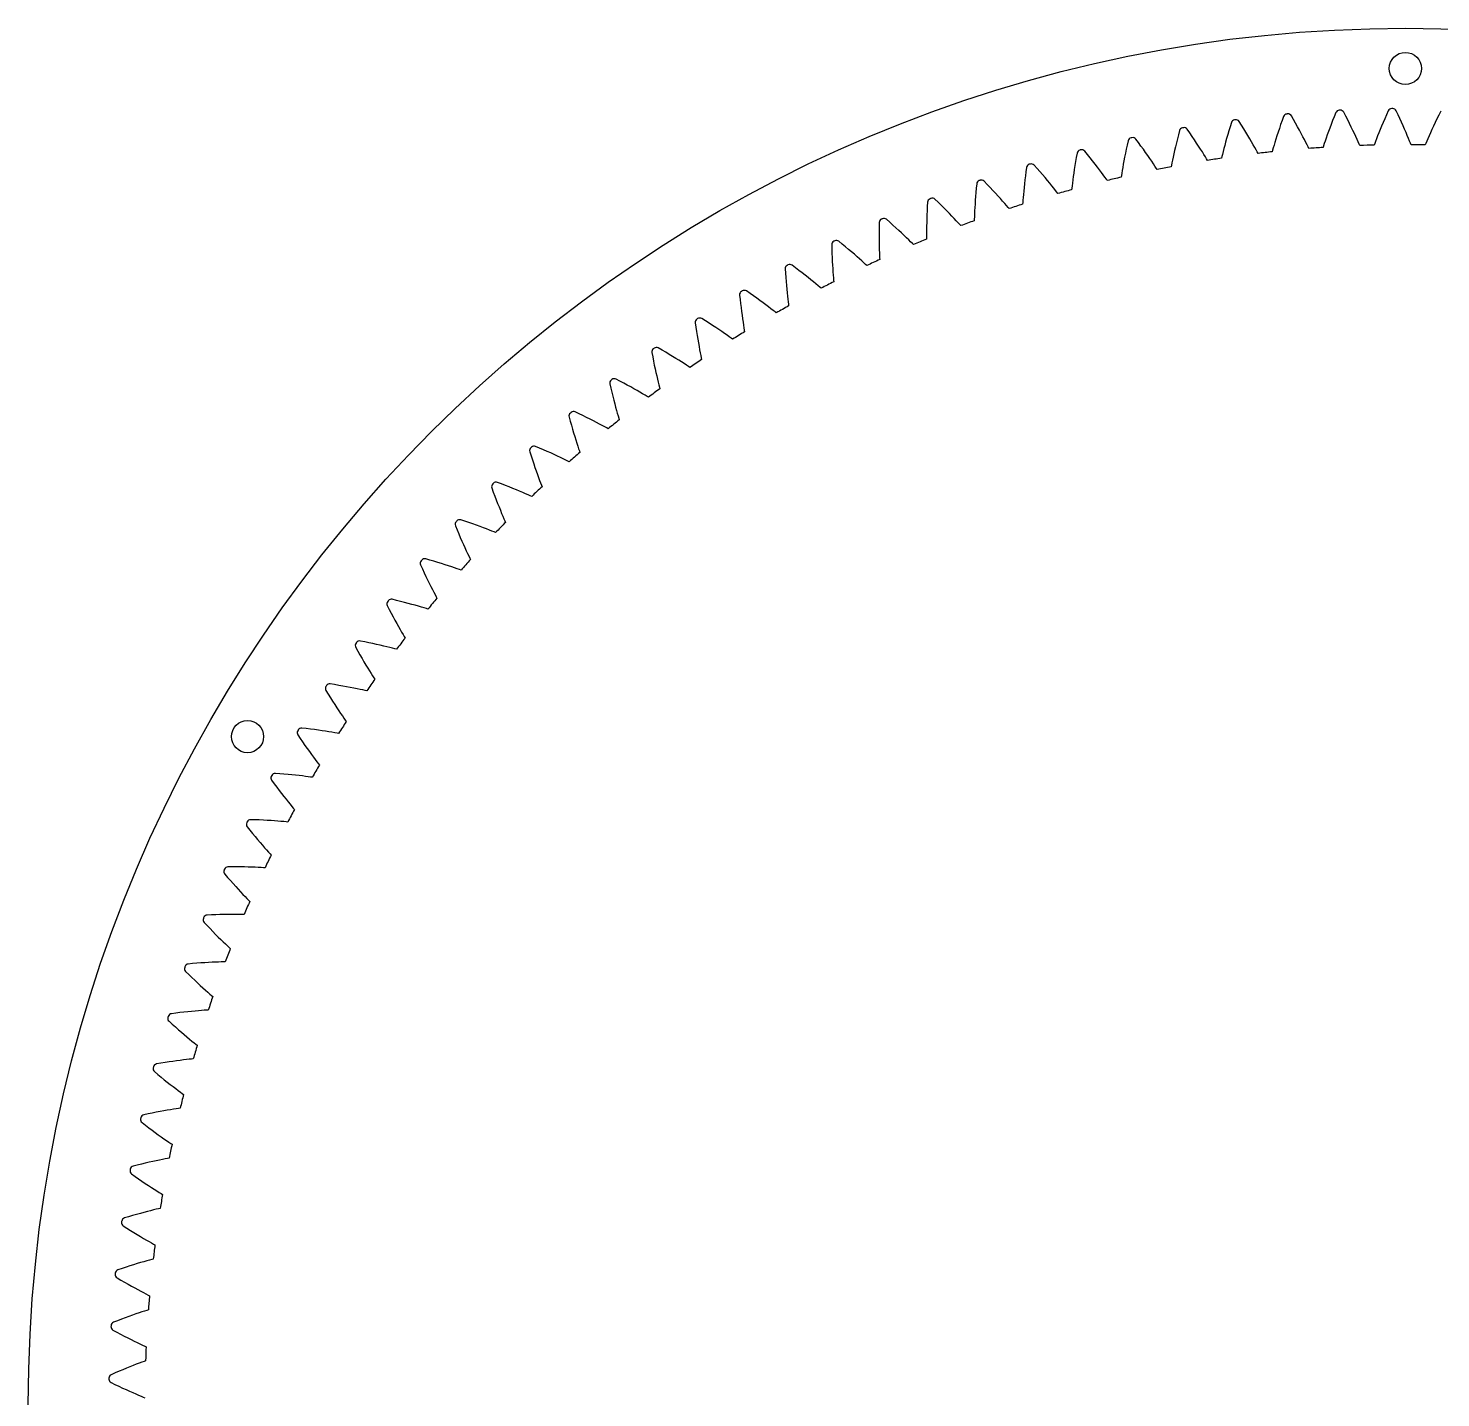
# Model space of a CAD drawing. Header units: millimetres. Extents: x -107 to 107, y -107 to 107.
# Drawn here: x -107.1 to 2.8, y 0.6 to 107.1 of the extents above; entities that cross this region are included whole.
import ezdxf

# ---------------------------------------------------------------- set-up
doc = ezdxf.new("R2010")
doc.units = ezdxf.units.MM

msp = doc.modelspace()

# ---------------------------------------------------------------- linework, layer by layer
at = {"layer": 'holes'}
for centre in [(0, 103.954107), (-90.026898, 51.977054)]:
    msp.add_circle(centre, 1.25, dxfattribs=at)
at = {"layer": 'outer'}
msp.add_circle((0, 0), 107.079107, dxfattribs=at)
at = {"layer": 'output_ring'}
for p, q in [((-9.474011, 100.211111), (-9.587731, 99.891076)), ((-8.692094, 99.972992), (-8.861983, 100.267088)), ((-8.529545, 99.687205), (-8.692094, 99.972992)), ((-5.531711, 100.197564), (-5.652215, 99.891663)), ((-5.405115, 100.512727), (-5.531711, 100.197564)), ((-4.63349, 100.243116), (-4.791321, 100.543855)), ((-4.482657, 99.950977), (-4.63349, 100.243116)), ((-4.339399, 99.668137), (-4.482657, 99.950977)), ((-1.599404, 100.038662), (-1.725209, 99.747639)), ((-1.466602, 100.339427), (-1.599404, 100.038662)), ((-1.327338, 100.649201), (-1.466602, 100.339427)), ((-0.567274, 100.348542), (-0.712787, 100.65543)), ((-0.428403, 100.050529), (-0.567274, 100.348542)), ((-0.296726, 99.762116), (-0.428403, 100.050529)), ((2.456034, 100.021297), (2.318539, 99.735612)), ((2.600916, 100.316434), (2.456034, 100.021297)), ((2.752619, 100.620309), (2.600916, 100.316434)), ((-17.558446, 99.114704), (-17.645874, 98.786511)), ((-16.759814, 98.940691), (-16.952962, 99.220062)), ((-16.574654, 98.669006), (-16.759814, 98.940691)), ((-13.723333, 99.105812), (-13.812905, 98.801678)), ((-13.627998, 99.420467), (-13.723333, 99.105812)), ((-13.527341, 99.744848), (-13.627998, 99.420467)), ((-12.736417, 99.538612), (-12.918084, 99.825581)), ((-12.56242, 99.259647), (-12.736417, 99.538612)), ((-12.396728, 98.989338), (-12.56242, 99.259647)), ((-12.239581, 98.728534), (-12.396728, 98.989338)), ((-9.893153, 98.991193), (-9.982421, 98.714348)), ((-9.797563, 99.280288), (-9.893153, 98.991193)), ((-9.695739, 99.580543), (-9.797563, 99.280288)), ((-9.587731, 99.891076), (-9.695739, 99.580543)), ((-8.374944, 99.410403), (-8.529545, 99.687205)), ((-8.228495, 99.143445), (-8.374944, 99.410403)), ((-8.090487, 98.887386), (-8.228495, 99.143445)), ((-7.961327, 98.643568), (-8.090487, 98.887386)), ((-5.973765, 99.037797), (-6.067151, 98.778165)), ((-5.873351, 99.310797), (-5.973765, 99.037797)), ((-5.766123, 99.595781), (-5.873351, 99.310797)), ((-5.652215, 99.891663), (-5.766123, 99.595781)), ((-4.20389, 99.395463), (-4.339399, 99.668137)), ((-4.076373, 99.134022), (-4.20389, 99.395463)), ((-3.957199, 98.88517), (-4.076373, 99.134022)), ((-3.846896, 98.650707), (-3.957199, 98.88517)), ((-2.059124, 98.942894), (-2.154976, 98.702161)), ((-1.955293, 99.198528), (-2.059124, 98.942894)), ((-1.843898, 99.467235), (-1.955293, 99.198528)), ((-1.725209, 99.747639), (-1.843898, 99.467235)), ((-0.172378, 99.484175), (-0.296726, 99.762116)), ((-0.05556, 99.217781), (-0.172378, 99.484175)), ((0.05343, 98.964304), (-0.05556, 99.217781)), ((0.154141, 98.725563), (0.05343, 98.964304)), ((1.952285, 98.94506), (1.846756, 98.708409)), ((2.066391, 99.196276), (1.952285, 98.94506)), ((2.188584, 99.460248), (2.066391, 99.196276)), ((2.318539, 99.735612), (2.188584, 99.460248)), ((-21.634759, 97.990249), (-21.704299, 97.668907)), ((-21.560703, 98.321715), (-21.634759, 97.990249)), ((-20.755674, 98.18021), (-20.959985, 98.451524)), ((-20.559657, 97.916252), (-20.755674, 98.18021)), ((-20.372618, 97.660249), (-20.559657, 97.916252)), ((-17.877417, 97.864849), (-17.943972, 97.581684)), ((-17.805553, 98.160736), (-17.877417, 97.864849)), ((-17.72838, 98.468251), (-17.805553, 98.160736)), ((-17.645874, 98.786511), (-17.72838, 98.468251)), ((-16.398144, 98.405634), (-16.574654, 98.669006)), ((-16.230557, 98.151412), (-16.398144, 98.405634)), ((-16.072266, 97.907372), (-16.230557, 98.151412)), ((-15.923784, 97.674814), (-16.072266, 97.907372)), ((-14.04673, 97.962368), (-14.11267, 97.711786)), ((-13.974677, 98.22871), (-14.04673, 97.962368)), ((-13.896701, 98.508946), (-13.974677, 98.22871)), ((-13.812905, 98.801678), (-13.896701, 98.508946)), ((-12.09131, 98.478279), (-12.239581, 98.728534)), ((-11.952374, 98.239895), (-12.09131, 98.478279)), ((-11.823445, 98.015135), (-11.952374, 98.239895)), ((-11.705551, 97.806468), (-11.823445, 98.015135)), ((-11.600417, 97.617729), (-11.705551, 97.806468)), ((-10.270888, 97.766557), (-10.32186, 97.589216)), ((-10.210089, 97.97387), (-10.270888, 97.766557)), ((-10.14125, 98.20344), (-10.210089, 97.97387)), ((-10.065209, 98.451144), (-10.14125, 98.20344)), ((-9.982421, 98.714348), (-10.065209, 98.451144)), ((-7.841612, 98.413768), (-7.961327, 98.643568)), ((-7.732271, 98.200494), (-7.841612, 98.413768)), ((-7.634873, 98.00765), (-7.732271, 98.200494)), ((-7.552576, 97.842498), (-7.634873, 98.00765)), ((-7.496856, 97.729486), (-7.552576, 97.842498)), ((-6.358521, 97.927346), (-6.397701, 97.80759)), ((-6.300404, 98.102475), (-6.358521, 97.927346)), ((-6.231253, 98.307154), (-6.300404, 98.102475)), ((-6.153168, 98.533746), (-6.231253, 98.307154)), ((-6.067151, 98.778165), (-6.153168, 98.533746)), ((-3.746287, 98.433177), (-3.846896, 98.650707)), ((-3.656784, 98.236545), (-3.746287, 98.433177)), ((-3.581247, 98.068193), (-3.656784, 98.236545)), ((-3.530154, 97.953016), (-3.581247, 98.068193)), ((-2.384735, 98.104581), (-2.428736, 97.986512)), ((-2.319569, 98.277212), (-2.384735, 98.104581)), ((-2.24218, 98.47892), (-2.319569, 98.277212)), ((-2.154976, 98.702161), (-2.24218, 98.47892)), ((0.245852, 98.504135), (0.154141, 98.725563)), ((0.327313, 98.304037), (0.245852, 98.504135)), ((0.395965, 98.132762), (0.327313, 98.304037)), ((0.442349, 98.015609), (0.395965, 98.132762)), ((1.592968, 98.120631), (1.544219, 98.004442)), ((1.665078, 98.290479), (1.592968, 98.120631)), ((1.750577, 98.488885), (1.665078, 98.290479)), ((1.846756, 98.708409), (1.750577, 98.488885)), ((-25.644558, 96.709093), (-25.696573, 96.396338)), ((-25.588097, 97.032989), (-25.644558, 96.709093)), ((-25.527535, 97.367184), (-25.588097, 97.032989)), ((-24.717433, 97.258419), (-24.932572, 97.521231)), ((-24.51088, 97.002622), (-24.717433, 97.258419)), ((-24.31362, 96.754409), (-24.51088, 97.002622)), ((-24.125996, 96.514595), (-24.31362, 96.754409)), ((-21.883785, 96.774331), (-21.934032, 96.503028)), ((-21.828761, 97.059961), (-21.883785, 96.774331)), ((-21.768946, 97.358517), (-21.828761, 97.059961)), ((-21.704299, 97.668907), (-21.768946, 97.358517)), ((-20.194867, 97.413028), (-20.372618, 97.660249)), ((-20.026815, 97.175603), (-20.194867, 97.413028)), ((-19.869031, 96.949254), (-20.026815, 97.175603)), ((-19.722324, 96.735673), (-19.869031, 96.949254)), ((-19.587917, 96.537239), (-19.722324, 96.735673)), ((-18.110924, 96.8252), (-18.154735, 96.613645)), ((-18.060903, 97.059592), (-18.110924, 96.8252)), ((-18.005172, 97.312641), (-18.060903, 97.059592)), ((-17.943972, 97.581684), (-18.005172, 97.312641)), ((-15.785853, 97.455464), (-15.923784, 97.674814)), ((-15.659598, 97.251746), (-15.785853, 97.455464)), ((-15.546903, 97.067423), (-15.659598, 97.251746)), ((-15.451501, 96.909478), (-15.546903, 97.067423)), ((-15.386812, 96.80135), (-15.451501, 96.909478)), ((-14.26824, 97.090747), (-14.297593, 96.968212)), ((-14.224497, 97.270008), (-14.26824, 97.090747)), ((-14.172149, 97.479614), (-14.224497, 97.270008)), ((-14.11267, 97.711786), (-14.172149, 97.479614)), ((-11.511495, 97.456048), (-11.600417, 97.617729)), ((-11.451241, 97.345387), (-11.511495, 97.456048)), ((-10.32186, 97.589216), (-10.356154, 97.467971)), ((-29.542683, 95.590386), (-29.581981, 95.27578)), ((-29.499395, 95.916304), (-29.542683, 95.590386)), ((-29.452426, 96.252679), (-29.499395, 95.916304)), ((-28.638582, 96.176833), (-28.864194, 96.43071)), ((-28.421832, 95.929617), (-28.638582, 96.176833)), ((-28.214675, 95.689602), (-28.421832, 95.929617)), ((-28.017486, 95.457589), (-28.214675, 95.689602)), ((-25.787643, 95.807978), (-25.826854, 95.534862)), ((-25.744239, 96.095603), (-25.787643, 95.807978)), ((-25.696573, 96.396338), (-25.744239, 96.095603)), ((-23.948461, 96.284175), (-24.125996, 96.514595)), ((-23.781633, 96.064406), (-23.948461, 96.284175)), ((-23.626391, 95.856946), (-23.781633, 96.064406)), ((-23.484053, 95.664122), (-23.626391, 95.856946)), ((-23.3568, 95.489532), (-23.484053, 95.664122)), ((-22.084227, 95.616331), (-22.103559, 95.491821)), ((-22.055144, 95.798546), (-22.084227, 95.616331)), ((-22.019943, 96.011703), (-22.055144, 95.798546)), ((-21.979462, 96.247929), (-22.019943, 96.011703)), ((-21.934032, 96.503028), (-21.979462, 96.247929)), ((-19.467844, 96.357635), (-19.587917, 96.537239)), ((-19.36612, 96.203686), (-19.467844, 96.357635)), ((-19.297103, 96.098268), (-19.36612, 96.203686)), ((-18.191178, 96.432758), (-18.21554, 96.309134)), ((-18.154735, 96.613645), (-18.191178, 96.432758)), ((-33.362225, 94.642028), (-33.392269, 94.314624)), ((-33.328926, 94.980031), (-33.362225, 94.642028)), ((-32.512677, 94.937229), (-32.748392, 95.181755)), ((-32.286086, 94.699), (-32.512677, 94.937229)), ((-32.069373, 94.467577), (-32.286086, 94.699)), ((-31.862944, 94.243745), (-32.069373, 94.467577)), ((-29.649133, 94.684212), (-29.677243, 94.409732)), ((-29.617421, 94.97336), (-29.649133, 94.684212)), ((-29.581981, 95.27578), (-29.617421, 94.97336)), ((-27.830759, 95.234553), (-28.017486, 95.457589)), ((-27.655162, 95.021725), (-27.830759, 95.234553)), ((-27.49164, 94.820727), (-27.655162, 95.021725)), ((-27.341605, 94.633829), (-27.49164, 94.820727)), ((-27.207381, 94.464539), (-27.341605, 94.633829)), ((-27.093524, 94.319334), (-27.207381, 94.464539)), ((-25.940992, 94.642806), (-25.955263, 94.517615)), ((-25.919318, 94.82605), (-25.940992, 94.642806)), ((-25.892784, 95.040459), (-25.919318, 94.82605)), ((-25.861909, 95.278131), (-25.892784, 95.040459)), ((-25.826854, 95.534862), (-25.861909, 95.278131)), ((-23.248921, 95.339832), (-23.3568, 95.489532)), ((-23.175688, 95.237297), (-23.248921, 95.339832)), ((-37.150667, 93.551331), (-37.170241, 93.212257)), ((-36.333354, 93.541643), (-36.578785, 93.776415)), ((-36.097295, 93.312792), (-36.333354, 93.541643)), ((-33.461908, 93.404881), (-33.478872, 93.129487)), ((-33.44194, 93.695077), (-33.461908, 93.404881)), ((-33.418785, 93.998684), (-33.44194, 93.695077)), ((-33.392269, 94.314624), (-33.418785, 93.998684)), ((-31.667332, 94.02846), (-31.862944, 94.243745)), ((-31.483254, 93.822923), (-31.667332, 94.02846)), ((-31.31172, 93.628717), (-31.483254, 93.822923)), ((-31.154235, 93.448053), (-31.31172, 93.628717)), ((-31.013261, 93.284342), (-31.154235, 93.448053)), ((-29.755136, 93.513784), (-29.764321, 93.388117)), ((-29.740905, 93.697755), (-29.755136, 93.513784)), ((-29.723082, 93.913063), (-29.740905, 93.697755)), ((-29.701865, 94.151791), (-29.723082, 93.913063)), ((-29.677243, 94.409732), (-29.701865, 94.151791)), ((-27.016196, 94.219852), (-27.093524, 94.319334)), ((-37.211515, 92.262852), (-37.219706, 91.972086)), ((-37.200683, 92.567149), (-37.211515, 92.262852)), ((-37.186992, 92.883904), (-37.200683, 92.567149)), ((-37.170241, 93.212257), (-37.186992, 92.883904)), ((-35.871381, 93.090342), (-36.097295, 93.312792)), ((-35.656051, 92.87506), (-35.871381, 93.090342)), ((-35.451875, 92.667879), (-35.656051, 92.87506)), ((-35.259619, 92.469971), (-35.451875, 92.667879)), ((-35.080356, 92.282876), (-35.259619, 92.469971)), ((-34.915678, 92.108743), (-35.080356, 92.282876)), ((-33.513629, 92.415515), (-33.520392, 92.231118)), ((-33.504546, 92.631368), (-33.513629, 92.415515)), ((-33.493021, 92.87076), (-33.504546, 92.631368)), ((-33.478872, 93.129487), (-33.493021, 92.87076)), ((-30.893612, 93.14387), (-31.013261, 93.284342)), ((-30.812316, 93.047603), (-30.893612, 93.14387)), ((-40.920617, 91.300575), (-40.92146, 90.983526)), ((-40.917186, 91.629337), (-40.920617, 91.300575)), ((-40.91137, 91.968926), (-40.917186, 91.629337)), ((-40.094335, 91.992369), (-40.349079, 92.217002)), ((-39.849196, 91.773272), (-40.094335, 91.992369)), ((-39.614453, 91.56016), (-39.849196, 91.773272)), ((-39.390575, 91.353781), (-39.614453, 91.56016)), ((-39.17817, 91.155044), (-39.390575, 91.353781)), ((-37.230962, 91.197481), (-37.23129, 90.981437)), ((-37.229148, 91.437143), (-37.230962, 91.197481)), ((-37.225496, 91.696231), (-37.229148, 91.437143)), ((-37.219706, 91.972086), (-37.225496, 91.696231)), ((-34.768185, 91.950878), (-34.915678, 92.108743)), ((-34.642943, 91.815371), (-34.768185, 91.950878)), ((-34.557812, 91.722478), (-34.642943, 91.815371)), ((-33.520392, 92.231118), (-33.524478, 92.105183)), ((-44.604855, 90.235417), (-44.596905, 89.895871)), ((-43.789442, 90.291951), (-44.05308, 90.506076)), ((-43.535625, 90.082969), (-43.789442, 90.291951)), ((-43.292438, 89.879545), (-43.535625, 90.082969)), ((-40.92146, 90.983526), (-40.919951, 90.67904)), ((-40.919951, 90.67904), (-40.916352, 90.388181)), ((-40.916352, 90.388181), (-40.910958, 90.112318)), ((-40.910958, 90.112318), (-40.904107, 89.853295)), ((-38.978052, 90.96509), (-39.17817, 91.155044)), ((-38.791354, 90.785414), (-38.978052, 90.96509)), ((-38.619755, 90.618097), (-38.791354, 90.785414)), ((-38.465986, 90.46634), (-38.619755, 90.618097)), ((-38.335354, 90.33602), (-38.465986, 90.46634)), ((-38.246529, 90.246653), (-38.335354, 90.33602)), ((-37.23129, 90.981437), (-37.230575, 90.796917)), ((-37.230575, 90.796917), (-37.229553, 90.67092)), ((-44.596905, 89.895871), (-44.58701, 89.56724)), ((-44.58701, 89.56724), (-44.575003, 89.250417)), ((-44.575003, 89.250417), (-44.561156, 88.946243)), ((-43.060381, 89.682408), (-43.292438, 89.879545)), ((-42.840096, 89.492443), (-43.060381, 89.682408)), ((-42.632445, 89.310755), (-42.840096, 89.492443)), ((-42.438619, 89.138792), (-42.632445, 89.310755)), ((-42.26038, 88.978567), (-42.438619, 89.138792)), ((-42.100587, 88.833166), (-42.26038, 88.978567)), ((-40.904107, 89.853295), (-40.896207, 89.613756)), ((-40.896207, 89.613756), (-40.88778, 89.397876)), ((-40.88778, 89.397876), (-40.879587, 89.213537)), ((-40.879587, 89.213537), (-40.873461, 89.087684)), ((-48.225055, 88.353651), (-48.20335, 88.014707)), ((-48.20335, 88.014707), (-48.180146, 87.686746)), ((-47.412602, 88.443184), (-47.684701, 88.646449)), ((-47.150525, 88.244659), (-47.412602, 88.443184)), ((-46.899294, 88.051258), (-47.150525, 88.244659)), ((-46.659438, 87.863688), (-46.899294, 88.051258)), ((-44.561156, 88.946243), (-44.545773, 88.655768)), ((-44.545773, 88.655768), (-44.529203, 88.38035)), ((-44.529203, 88.38035), (-44.511861, 88.121818)), ((-44.511861, 88.121818), (-44.494261, 87.882796)), ((-44.494261, 87.882796), (-44.477091, 87.667435)), ((-41.964781, 88.708246), (-42.100587, 88.833166)), ((-41.872407, 88.622552), (-41.964781, 88.708246)), ((-48.180146, 87.686746), (-48.15531, 87.37067)), ((-48.15531, 87.37067), (-48.129147, 87.067307)), ((-48.129147, 87.067307), (-48.102005, 86.777695)), ((-48.102005, 86.777695), (-48.074287, 86.503174)), ((-46.431636, 87.682805), (-46.659438, 87.863688)), ((-46.216792, 87.509681), (-46.431636, 87.682805)), ((-46.016157, 87.345715), (-46.216792, 87.509681)), ((-45.831571, 87.192845), (-46.016157, 87.345715)), ((-45.666017, 87.054039), (-45.831571, 87.192845)), ((-45.52526, 86.934725), (-45.666017, 87.054039)), ((-45.42949, 86.852845), (-45.52526, 86.934725)), ((-44.477091, 87.667435), (-44.461435, 87.483579)), ((-44.461435, 87.483579), (-44.450213, 87.358078)), ((-51.766021, 86.326721), (-51.730598, 85.988934)), ((-51.730598, 85.988934), (-51.694122, 85.662184)), ((-50.957864, 86.449105), (-51.237977, 86.641176)), ((-50.687957, 86.261364), (-50.957864, 86.449105)), ((-50.429095, 86.078303), (-50.687957, 86.261364)), ((-50.181834, 85.900607), (-50.429095, 86.078303)), ((-49.946889, 85.729105), (-50.181834, 85.900607)), ((-49.725206, 85.56483), (-49.946889, 85.729105)), ((-48.074287, 86.503174), (-48.046482, 86.245557)), ((-48.046482, 86.245557), (-48.01921, 86.007445)), ((-48.01921, 86.007445), (-47.993327, 85.792956)), ((-47.993327, 85.792956), (-47.970233, 85.609886)), ((-51.694122, 85.662184), (-51.656497, 85.347373)), ((-51.656497, 85.347373), (-51.618062, 85.04532)), ((-51.618062, 85.04532), (-51.579205, 84.757045)), ((-51.579205, 84.757045), (-51.540386, 84.483874)), ((-49.51809, 85.409129), (-49.725206, 85.56483)), ((-49.32746, 85.263865), (-49.51809, 85.409129)), ((-49.156417, 85.131882), (-49.32746, 85.263865)), ((-49.010941, 85.018371), (-49.156417, 85.131882)), ((-48.911931, 84.94044), (-49.010941, 85.018371)), ((-47.970233, 85.609886), (-47.953934, 85.484943)), ((-55.221935, 84.157955), (-55.172853, 83.821882)), ((-55.172853, 83.821882), (-55.123165, 83.496878)), ((-55.123165, 83.496878), (-55.072813, 83.183851)), ((-54.419402, 84.31299), (-54.707069, 84.493551)), ((-54.142108, 84.136342), (-54.419402, 84.31299)), ((-53.87604, 83.963922), (-54.142108, 84.136342)), ((-53.621782, 83.796392), (-53.87604, 83.963922)), ((-53.38008, 83.634552), (-53.621782, 83.796392)), ((-53.151921, 83.479396), (-53.38008, 83.634552)), ((-52.938665, 83.332216), (-53.151921, 83.479396)), ((-51.540386, 84.483874), (-51.502163, 84.227595)), ((-51.502163, 84.227595), (-51.465264, 83.990783)), ((-51.465264, 83.990783), (-51.43071, 83.77752)), ((-51.43071, 83.77752), (-51.400215, 83.595536)), ((-51.400215, 83.595536), (-51.378867, 83.471357)), ((-55.072813, 83.183851), (-55.022169, 82.883603)), ((-55.022169, 82.883603), (-54.971662, 82.59714)), ((-54.971662, 82.59714), (-54.921803, 82.325766)), ((-52.742305, 83.194797), (-52.938665, 83.332216)), ((-52.566054, 83.069854), (-52.742305, 83.194797)), ((-52.416098, 82.962332), (-52.566054, 83.069854)), ((-52.31401, 82.888477), (-52.416098, 82.962332)), ((-58.58712, 81.850919), (-58.524459, 81.517111)), ((-58.524459, 81.517111), (-58.46164, 81.194387)), ((-57.79153, 82.038349), (-58.086277, 82.207104)), ((-57.507305, 81.873084), (-57.79153, 82.038349)), ((-57.234468, 81.711588), (-57.507305, 81.873084)), ((-56.973629, 81.554499), (-57.234468, 81.711588)), ((-56.725566, 81.402588), (-56.973629, 81.554499)), ((-56.491307, 81.256805), (-56.725566, 81.402588)), ((-54.921803, 82.325766), (-54.873226, 82.071247)), ((-54.873226, 82.071247), (-54.82676, 81.836125)), ((-54.82676, 81.836125), (-54.783592, 81.624438)), ((-54.783592, 81.624438), (-54.745748, 81.443839)), ((-54.745748, 81.443839), (-54.719384, 81.320627)), ((-58.46164, 81.194387), (-58.398644, 80.883658)), ((-58.398644, 80.883658), (-58.335874, 80.585709)), ((-58.335874, 80.585709), (-58.273799, 80.301528)), ((-58.273799, 80.301528), (-58.212984, 80.032398)), ((-56.272262, 81.118389), (-56.491307, 81.256805)), ((-56.070495, 80.98904), (-56.272262, 81.118389)), ((-55.889325, 80.871343), (-56.070495, 80.98904)), ((-55.735134, 80.769986), (-55.889325, 80.871343)), ((-55.630138, 80.700329), (-55.735134, 80.769986)), ((-61.856047, 79.409401), (-61.779909, 79.078407)), ((-61.068706, 79.628919), (-61.37005, 79.785591)), ((-60.778017, 79.475308), (-61.068706, 79.628919)), ((-60.498859, 79.325002), (-60.778017, 79.475308)), ((-60.231868, 79.178613), (-60.498859, 79.325002)), ((-59.977853, 79.036879), (-60.231868, 79.178613)), ((-58.212984, 80.032398), (-58.154133, 79.780056)), ((-58.154133, 79.780056), (-58.098176, 79.547011)), ((-58.098176, 79.547011), (-58.046465, 79.337247)), ((-58.046465, 79.337247), (-58.001333, 79.15833)), ((-58.001333, 79.15833), (-57.969997, 79.036287)), ((-61.779909, 79.078407), (-61.704064, 78.758494)), ((-61.704064, 78.758494), (-61.628527, 78.450574)), ((-61.628527, 78.450574), (-61.553734, 78.155413)), ((-61.553734, 78.155413), (-61.480193, 77.873981)), ((-59.737879, 78.90071), (-59.977853, 79.036879)), ((-59.513405, 78.771284), (-59.737879, 78.90071)), ((-59.306561, 78.650218), (-59.513405, 78.771284)), ((-59.12077, 78.53996), (-59.306561, 78.650218)), ((-58.962599, 78.444935), (-59.12077, 78.53996)), ((-58.854865, 78.37959), (-58.962599, 78.444935)), ((-64.245546, 77.08866), (-64.552992, 77.232991)), ((-63.94887, 76.946955), (-64.245546, 77.08866)), ((-63.663851, 76.808085), (-63.94887, 76.946955)), ((-61.480193, 77.873981), (-61.408522, 77.607536)), ((-61.408522, 77.607536), (-61.339492, 77.357787)), ((-61.339492, 77.357787), (-61.274137, 77.127201)), ((-61.274137, 77.127201), (-61.213967, 76.919705)), ((-61.213967, 76.919705), (-61.161622, 76.742764)), ((-65.023344, 76.837415), (-64.933855, 76.509777)), ((-64.933855, 76.509777), (-64.845107, 76.193202)), ((-64.845107, 76.193202), (-64.757154, 75.888595)), ((-64.757154, 75.888595), (-64.670461, 75.596708)), ((-63.391147, 76.672637), (-63.663851, 76.808085)), ((-63.131597, 76.541313), (-63.391147, 76.672637)), ((-62.886301, 76.414981), (-63.131597, 76.541313)), ((-62.656766, 76.294759), (-62.886301, 76.414981)), ((-62.445186, 76.182175), (-62.656766, 76.294759)), ((-62.25508, 76.079536), (-62.445186, 76.182175)), ((-62.093187, 75.990999), (-62.25508, 76.079536)), ((-61.982894, 75.930074), (-62.093187, 75.990999)), ((-61.161622, 76.742764), (-61.125366, 76.622091)), ((-64.670461, 75.596708), (-64.585576, 75.318488)), ((-64.585576, 75.318488), (-64.503165, 75.055166)), ((-64.503165, 75.055166), (-64.424071, 74.808419)), ((-64.424071, 74.808419), (-64.349425, 74.580671)), ((-68.083808, 74.139184), (-67.981115, 73.815443)), ((-67.981115, 73.815443), (-67.879611, 73.502723)), ((-67.316831, 74.421744), (-67.629873, 74.553497)), ((-67.014656, 74.292178), (-67.316831, 74.421744)), ((-66.724243, 74.164973), (-67.014656, 74.292178)), ((-66.446274, 74.040688), (-66.724243, 74.164973)), ((-66.181615, 73.91999), (-66.446274, 74.040688)), ((-65.931402, 73.803703), (-66.181615, 73.91999)), ((-65.697183, 73.692881), (-65.931402, 73.803703)), ((-65.481214, 73.588964), (-65.697183, 73.692881)), ((-65.287104, 73.494114), (-65.481214, 73.588964)), ((-64.349425, 74.580671), (-64.280896, 74.375784)), ((-64.280896, 74.375784), (-64.221423, 74.20111)), ((-64.221423, 74.20111), (-64.180307, 74.082005)), ((-67.879611, 73.502723), (-67.779385, 73.201931)), ((-67.779385, 73.201931), (-67.680934, 72.913798)), ((-67.680934, 72.913798), (-67.584844, 72.639246)), ((-67.584844, 72.639246), (-67.49183, 72.37948)), ((-65.121757, 73.41221), (-65.287104, 73.494114)), ((-65.009086, 73.355804), (-65.121757, 73.41221)), ((-70.277514, 71.632553), (-70.595639, 71.751511)), ((-69.970337, 71.51534), (-70.277514, 71.632553)), ((-69.675008, 71.400008), (-69.970337, 71.51534)), ((-69.39223, 71.287089), (-69.675008, 71.400008)), ((-67.49183, 72.37948), (-67.402801, 72.136142)), ((-67.402801, 72.136142), (-67.318987, 71.911606)), ((-67.318987, 71.911606), (-67.242211, 71.709664)), ((-67.242211, 71.709664), (-67.175708, 71.537543)), ((-67.175708, 71.537543), (-67.129799, 71.420203)), ((-71.032411, 71.319143), (-70.916682, 70.999829)), ((-70.916682, 70.999829), (-70.802588, 70.691481)), ((-70.802588, 70.691481), (-70.690255, 70.394997)), ((-70.690255, 70.394997), (-70.580208, 70.11109)), ((-69.122898, 71.177217), (-69.39223, 71.287089)), ((-68.868177, 71.071165), (-69.122898, 71.177217)), ((-68.629659, 70.969926), (-68.868177, 71.071165)), ((-68.409657, 70.874847), (-68.629659, 70.969926)), ((-68.211863, 70.787941), (-68.409657, 70.874847)), ((-68.043332, 70.712805), (-68.211863, 70.787941)), ((-67.928467, 70.661012), (-68.043332, 70.712805)), ((-70.580208, 70.11109), (-70.47307, 69.840658)), ((-70.47307, 69.840658), (-70.369606, 69.584875)), ((-70.369606, 69.584875), (-70.270789, 69.345344)), ((-70.270789, 69.345344), (-70.177944, 69.124389)), ((-73.864307, 68.381925), (-73.735733, 68.067564)), ((-73.122732, 68.72567), (-73.445416, 68.831638)), ((-72.811057, 68.621002), (-73.122732, 68.72567)), ((-72.511296, 68.517733), (-72.811057, 68.621002)), ((-72.224175, 68.416367), (-72.511296, 68.517733)), ((-71.950611, 68.317499), (-72.224175, 68.416367)), ((-71.691802, 68.221857), (-71.950611, 68.317499)), ((-71.449378, 68.130368), (-71.691802, 68.221857)), ((-71.225703, 68.044282), (-71.449378, 68.130368)), ((-70.177944, 69.124389), (-70.093047, 68.925725)), ((-70.093047, 68.925725), (-70.019623, 68.756441)), ((-70.019623, 68.756441), (-69.968997, 68.641058)), ((-73.735733, 68.067564), (-73.609237, 67.764092)), ((-73.609237, 67.764092), (-73.484981, 67.472404)), ((-73.484981, 67.472404), (-73.363519, 67.19319)), ((-73.363519, 67.19319), (-73.24551, 66.927322)), ((-71.024549, 67.965463), (-71.225703, 68.044282)), ((-70.853112, 67.897219), (-71.024549, 67.965463)), ((-70.736243, 67.850124), (-70.853112, 67.897219)), ((-73.24551, 66.927322), (-73.131764, 66.675942)), ((-73.131764, 66.675942), (-73.023322, 66.440613)), ((-73.023322, 66.440613), (-72.921599, 66.223602)), ((-72.921599, 66.223602), (-72.82872, 66.028541)), ((-72.82872, 66.028541), (-72.748497, 65.862372)), ((-76.574845, 65.332356), (-76.433637, 65.023463)), ((-76.433637, 65.023463), (-76.294946, 64.725367)), ((-75.847809, 65.705871), (-76.174523, 65.798675)), ((-75.532149, 65.613919), (-75.847809, 65.705871)), ((-75.228449, 65.522884), (-75.532149, 65.613919)), ((-74.937456, 65.433237), (-75.228449, 65.522884)), ((-74.66011, 65.345536), (-74.937456, 65.433237)), ((-74.397637, 65.260461), (-74.66011, 65.345536)), ((-74.151705, 65.178871), (-74.397637, 65.260461)), ((-73.924725, 65.101921), (-74.151705, 65.178871)), ((-73.720542, 65.031319), (-73.924725, 65.101921)), ((-73.54648, 64.970079), (-73.720542, 65.031319)), ((-73.427798, 64.927758), (-73.54648, 64.970079)), ((-72.748497, 65.862372), (-72.693236, 65.749135)), ((-76.294946, 64.725367), (-76.158972, 64.438954)), ((-76.158972, 64.438954), (-76.026294, 64.164892)), ((-76.026294, 64.164892), (-75.897607, 63.904024)), ((-75.897607, 63.904024), (-75.773768, 63.657461)), ((-78.448269, 62.578117), (-78.778475, 62.657605)), ((-75.773768, 63.657461), (-75.655877, 63.42672)), ((-75.655877, 63.42672), (-75.545443, 63.21401)), ((-75.545443, 63.21401), (-75.444737, 63.022873)), ((-75.444737, 63.022873), (-75.357845, 62.860091)), ((-75.357845, 62.860091), (-75.29804, 62.749187)), ((-79.15957, 62.175445), (-79.00596, 61.872529)), ((-79.00596, 61.872529), (-78.855303, 61.580298)), ((-78.855303, 61.580298), (-78.707833, 61.299632)), ((-78.129141, 62.499033), (-78.448269, 62.578117)), ((-77.822002, 62.42038), (-78.129141, 62.499033)), ((-77.527615, 62.342599), (-77.822002, 62.42038)), ((-77.246942, 62.266211), (-77.527615, 62.342599)), ((-76.981238, 62.191843), (-77.246942, 62.266211)), ((-76.732201, 62.120286), (-76.981238, 62.191843)), ((-76.502289, 62.052598), (-76.732201, 62.120286)), ((-76.295413, 61.990328), (-76.502289, 62.052598)), ((-76.119012, 61.936192), (-76.295413, 61.990328)), ((-75.998712, 61.898716), (-76.119012, 61.936192)), ((-78.707833, 61.299632), (-78.564158, 61.031171)), ((-78.564158, 61.031171), (-78.425005, 60.775733)), ((-78.425005, 60.775733), (-78.291275, 60.534391)), ((-78.291275, 60.534391), (-78.164131, 60.308616)), ((-80.919838, 59.347548), (-81.252994, 59.413589)), ((-80.597768, 59.281462), (-80.919838, 59.347548)), ((-78.164131, 60.308616), (-78.045167, 60.100556)), ((-78.045167, 60.100556), (-77.936797, 59.913658)), ((-77.936797, 59.913658), (-77.84338, 59.754531)), ((-77.84338, 59.754531), (-77.77913, 59.646142)), ((-81.614237, 58.916381), (-81.448477, 58.619938)), ((-81.448477, 58.619938), (-81.286101, 58.334053)), ((-81.286101, 58.334053), (-81.127378, 58.059594)), ((-80.287693, 59.21532), (-80.597768, 59.281462)), ((-79.990396, 59.149534), (-80.287693, 59.21532)), ((-79.706858, 59.084582), (-79.990396, 59.149534)), ((-79.438358, 59.021043), (-79.706858, 59.084582)), ((-79.186626, 58.959638), (-79.438358, 59.021043)), ((-78.954159, 58.901322), (-79.186626, 58.959638)), ((-78.74493, 58.847487), (-78.954159, 58.901322)), ((-78.56648, 58.800545), (-78.74493, 58.847487)), ((-78.444761, 58.767974), (-78.56648, 58.800545)), ((-81.127378, 58.059594), (-80.972941, 57.797176)), ((-80.972941, 57.797176), (-80.823551, 57.547587)), ((-80.823551, 57.547587), (-80.68015, 57.311863)), ((-80.68015, 57.311863), (-80.543961, 57.091426)), ((-83.258456, 56.019471), (-83.594015, 56.071956)), ((-82.933973, 55.966491), (-83.258456, 56.019471)), ((-80.543961, 57.091426), (-80.416663, 56.888358)), ((-80.416663, 56.888358), (-80.300808, 56.706005)), ((-80.300808, 56.706005), (-80.201019, 56.550795)), ((-80.201019, 56.550795), (-80.132429, 56.445098)), ((-83.934811, 55.560517), (-83.757174, 55.271036)), ((-83.757174, 55.271036), (-83.583346, 54.991966)), ((-83.583346, 54.991966), (-83.41363, 54.724164)), ((-82.621472, 55.91297), (-82.933973, 55.966491)), ((-82.321753, 55.859285), (-82.621472, 55.91297)), ((-82.035816, 55.805878), (-82.321753, 55.859285)), ((-81.764961, 55.753272), (-82.035816, 55.805878)), ((-81.510947, 55.702118), (-81.764961, 55.753272)), ((-81.276309, 55.653272), (-81.510947, 55.702118)), ((-81.06507, 55.60796), (-81.276309, 55.653272)), ((-80.884864, 55.568288), (-81.06507, 55.60796)), ((-80.761925, 55.540677), (-80.884864, 55.568288)), ((-83.41363, 54.724164), (-83.248686, 54.46822)), ((-83.248686, 54.46822), (-83.089304, 54.224891)), ((-83.089304, 54.224891), (-82.936468, 53.995171)), ((-82.936468, 53.995171), (-82.791457, 53.780435)), ((-82.791457, 53.780435), (-82.656035, 53.582693)), ((-82.656035, 53.582693), (-82.532885, 53.405184)), ((-82.532885, 53.405184), (-82.426887, 53.254146)), ((-82.426887, 53.254146), (-82.354071, 53.151316)), ((-86.117481, 52.113367), (-85.928259, 51.831322)), ((-85.928259, 51.831322), (-85.743263, 51.559526)), ((-85.460281, 52.599354), (-85.797691, 52.638197)), ((-85.133917, 52.559568), (-85.460281, 52.599354)), ((-84.819504, 52.518754), (-85.133917, 52.559568)), ((-84.517855, 52.47726), (-84.819504, 52.518754)), ((-84.229989, 52.435484), (-84.517855, 52.47726)), ((-83.957225, 52.393898), (-84.229989, 52.435484)), ((-83.701347, 52.353081), (-83.957225, 52.393898)), ((-83.464922, 52.313783), (-83.701347, 52.353081)), ((-83.252019, 52.27707), (-83.464922, 52.313783)), ((-83.070354, 52.244733), (-83.252019, 52.27707)), ((-82.946397, 52.222127), (-83.070354, 52.244733)), ((-85.743263, 51.559526), (-85.562835, 51.298822)), ((-85.562835, 51.298822), (-85.387653, 51.049774)), ((-85.387653, 51.049774), (-85.218541, 50.813103)), ((-85.218541, 50.813103), (-85.056521, 50.589766)), ((-85.056521, 50.589766), (-84.902927, 50.381083)), ((-84.902927, 50.381083), (-84.759602, 50.188991)), ((-84.759602, 50.188991), (-84.62936, 50.016619)), ((-84.62936, 50.016619), (-84.517329, 49.870001)), ((-84.517329, 49.870001), (-84.440405, 49.770206)), ((-88.15866, 48.580595), (-87.958163, 48.306451)), ((-87.521695, 49.092816), (-87.860402, 49.117954)), ((-87.193986, 49.066289), (-87.521695, 49.092816)), ((-86.878178, 49.038251), (-87.193986, 49.066289)), ((-86.575095, 49.009015), (-86.878178, 49.038251)), ((-86.285773, 48.97894), (-86.575095, 49.009015)), ((-86.011547, 48.948442), (-86.285773, 48.97894)), ((-85.754225, 48.918027), (-86.011547, 48.948442)), ((-85.516402, 48.888343), (-85.754225, 48.918027)), ((-85.302187, 48.860288), (-85.516402, 48.888343)), ((-85.11936, 48.83534), (-85.302187, 48.860288)), ((-84.994589, 48.817776), (-85.11936, 48.83534)), ((-87.958163, 48.306451), (-87.762305, 48.042375)), ((-87.762305, 48.042375), (-87.571459, 47.789197)), ((-87.571459, 47.789197), (-87.386329, 47.547452)), ((-87.386329, 47.547452), (-87.207764, 47.317829)), ((-87.207764, 47.317829), (-87.036827, 47.101242)), ((-87.036827, 47.101242), (-86.874902, 46.898955)), ((-86.874902, 46.898955), (-86.72391, 46.712829)), ((-86.72391, 46.712829), (-86.586789, 46.545877)), ((-86.586789, 46.545877), (-86.468908, 46.403919)), ((-86.468908, 46.403919), (-86.388003, 46.307323)), ((-89.43931, 45.505619), (-89.778758, 45.51701)), ((-89.110796, 45.492394), (-89.43931, 45.505619)), ((-88.794111, 45.477178), (-89.110796, 45.492394)), ((-88.490093, 45.460249), (-88.794111, 45.477178)), ((-88.199789, 45.441923), (-88.490093, 45.460249)), ((-87.924553, 45.422563), (-88.199789, 45.441923)), ((-87.66621, 45.402602), (-87.924553, 45.422563)), ((-87.427378, 45.38258), (-87.66621, 45.402602)), ((-87.212202, 45.363229), (-87.427378, 45.38258)), ((-87.028515, 45.34571), (-87.212202, 45.363229)), ((-86.903134, 45.333217), (-87.028515, 45.34571)), ((-90.054994, 44.968006), (-89.843552, 44.702212)), ((-89.843552, 44.702212), (-89.637153, 44.44629)), ((-89.637153, 44.44629), (-89.436204, 44.201054)), ((-89.436204, 44.201054), (-89.241429, 43.967011)), ((-89.241429, 43.967011), (-89.053706, 43.744813)), ((-89.053706, 43.744813), (-88.874131, 43.53533)), ((-88.874131, 43.53533), (-88.704142, 43.339772)), ((-88.704142, 43.339772), (-88.545731, 43.159918)), ((-88.545731, 43.159918), (-88.401957, 42.99866)), ((-88.401957, 42.99866), (-88.27842, 42.861596)), ((-88.27842, 42.861596), (-88.193667, 42.768358)), ((-91.209978, 41.843656), (-91.549608, 41.841282)), ((-90.881197, 41.843756), (-91.209978, 41.843656)), ((-90.564156, 41.841385), (-90.881197, 41.843756)), ((-90.259701, 41.836791), (-90.564156, 41.841385)), ((-89.968893, 41.830245), (-90.259701, 41.836791)), ((-89.693099, 41.822055), (-89.968893, 41.830245)), ((-89.434159, 41.81258), (-89.693099, 41.822055)), ((-89.194712, 41.802253), (-89.434159, 41.81258)), ((-88.978929, 41.791638), (-89.194712, 41.802253)), ((-88.794682, 41.781578), (-88.978929, 41.791638)), ((-88.668898, 41.774176), (-88.794682, 41.781578)), ((-91.803369, 41.281534), (-91.581329, 41.024527)), ((-91.581329, 41.024527), (-91.364728, 40.77718)), ((-91.364728, 40.77718), (-91.154006, 40.540289)), ((-91.154006, 40.540289), (-90.949906, 40.314331)), ((-90.949906, 40.314331), (-90.753332, 40.099923)), ((-90.753332, 40.099923), (-90.565416, 39.897891)), ((-90.565416, 39.897891), (-90.387641, 39.709381)), ((-90.387641, 39.709381), (-90.222072, 39.536095)), ((-90.222072, 39.536095), (-90.071881, 39.380796)), ((-90.071881, 39.380796), (-89.94289, 39.248851)), ((-89.94289, 39.248851), (-89.854428, 39.159124)), ((-93.400911, 37.527237), (-93.168638, 37.279439)), ((-92.830787, 38.112945), (-93.170042, 38.096808)), ((-92.502281, 38.126368), (-92.830787, 38.112945)), ((-92.185404, 38.136848), (-92.502281, 38.126368)), ((-91.881013, 38.144595), (-92.185404, 38.136848)), ((-91.590179, 38.14984), (-91.881013, 38.144595)), ((-91.314279, 38.152833), (-91.590179, 38.14984)), ((-91.055167, 38.15386), (-91.314279, 38.152833)), ((-90.815499, 38.153245), (-91.055167, 38.15386)), ((-90.599463, 38.151384), (-90.815499, 38.153245)), ((-90.41496, 38.148798), (-90.599463, 38.151384)), ((-90.288979, 38.1465), (-90.41496, 38.148798)), ((-93.168638, 37.279439), (-92.942191, 37.041073)), ((-92.942191, 37.041073), (-92.722042, 36.812917)), ((-92.722042, 36.812917), (-92.508953, 36.595415)), ((-92.508953, 36.595415), (-92.303851, 36.38915)), ((-92.303851, 36.38915), (-92.107902, 36.194899)), ((-92.107902, 36.194899), (-91.922633, 36.013749)), ((-91.922633, 36.013749), (-91.750177, 35.847315)), ((-91.750177, 35.847315), (-91.593816, 35.69823)), ((-91.593816, 35.69823), (-91.459585, 35.57162)), ((-91.459585, 35.57162), (-91.367559, 35.485553)), ((-94.299076, 34.319614), (-94.637398, 34.289742)), ((-93.971384, 34.346339), (-94.299076, 34.319614)), ((-93.655191, 34.369652), (-93.971384, 34.346339)), ((-93.351365, 34.389729), (-93.655191, 34.369652)), ((-93.060982, 34.406755), (-93.351365, 34.389729)), ((-92.78543, 34.420927), (-93.060982, 34.406755)), ((-92.526573, 34.432453), (-92.78543, 34.420927)), ((-92.287077, 34.441552), (-92.526573, 34.432453)), ((-92.071142, 34.448447), (-92.287077, 34.441552)), ((-91.886686, 34.453341), (-92.071142, 34.448447)), ((-91.760716, 34.45615), (-91.886686, 34.453341)), ((-94.844995, 33.711282), (-94.602871, 33.473101)), ((-94.602871, 33.473101), (-94.36695, 33.244108)), ((-94.36695, 33.244108), (-94.137735, 33.02506)), ((-94.137735, 33.02506), (-93.916007, 32.816374)), ((-93.916007, 32.816374), (-93.702715, 32.61859)), ((-93.702715, 32.61859), (-93.499054, 32.432439)), ((-93.499054, 32.432439), (-93.306597, 32.258946)), ((-93.306597, 32.258946), (-93.127538, 32.099637)), ((-93.127538, 32.099637), (-92.965263, 31.957011)), ((-92.965263, 31.957011), (-92.826011, 31.835946)), ((-92.826011, 31.835946), (-92.730573, 31.753678)), ((-96.133249, 29.83994), (-95.881671, 29.611767)), ((-95.612432, 30.469895), (-95.949266, 30.426338)), ((-95.286092, 30.509878), (-95.612432, 30.469895)), ((-94.971104, 30.545986), (-95.286092, 30.509878)), ((-94.66834, 30.578359), (-94.971104, 30.545986)), ((-94.378886, 30.60714), (-94.66834, 30.578359)), ((-94.104135, 30.632467), (-94.378886, 30.60714)), ((-93.845958, 30.654474), (-94.104135, 30.632467)), ((-93.607027, 30.673271), (-93.845958, 30.654474)), ((-93.391549, 30.688911), (-93.607027, 30.673271)), ((-93.207443, 30.701276), (-93.391549, 30.688911)), ((-93.08169, 30.709188), (-93.207443, 30.701276)), ((-95.881671, 29.611767), (-95.636664, 29.392523)), ((-95.636664, 29.392523), (-95.398761, 29.182944)), ((-95.398761, 29.182944), (-95.168758, 28.983414)), ((-95.168758, 28.983414), (-94.947625, 28.794437)), ((-94.947625, 28.794437), (-94.736588, 28.616692)), ((-94.736588, 28.616692), (-94.537258, 28.451141)), ((-94.537258, 28.451141), (-94.35189, 28.29922)), ((-94.35189, 28.29922), (-94.183969, 28.163288)), ((-94.183969, 28.163288), (-94.039925, 28.047965)), ((-94.039925, 28.047965), (-93.941231, 27.969632)), ((-96.768696, 26.570115), (-97.103488, 26.512943)), ((-96.444245, 26.623291), (-96.768696, 26.570115)), ((-96.130979, 26.672134), (-96.444245, 26.623291)), ((-95.829776, 26.71675), (-96.130979, 26.672134)), ((-95.541726, 26.757237), (-95.829776, 26.71675)), ((-95.268227, 26.793678), (-95.541726, 26.757237)), ((-95.011154, 26.82613), (-95.268227, 26.793678)), ((-94.773181, 26.854594), (-95.011154, 26.82613)), ((-94.558514, 26.878954), (-94.773181, 26.854594)), ((-94.37506, 26.89877), (-94.558514, 26.878954)), ((-94.249731, 26.911771), (-94.37506, 26.89877)), ((-97.263557, 25.919571), (-97.002938, 25.701781)), ((-97.002938, 25.701781), (-96.749248, 25.492646)), ((-96.749248, 25.492646), (-96.503047, 25.29288)), ((-96.503047, 25.29288), (-96.265146, 25.102836)), ((-96.265146, 25.102836), (-96.036537, 24.922975)), ((-96.036537, 24.922975), (-95.81847, 24.753929)), ((-95.81847, 24.753929), (-95.612594, 24.596592)), ((-95.612594, 24.596592), (-95.421222, 24.452307)), ((-95.421222, 24.452307), (-95.24793, 24.323292)), ((-95.24793, 24.323292), (-95.099331, 24.213901)), ((-95.099331, 24.213901), (-94.997544, 24.139633)), ((-95.26292, 23.070138), (-95.38762, 23.052068)), ((-97.76597, 22.626681), (-98.09817, 22.555988)), ((-97.44394, 22.692961), (-97.76597, 22.626681)), ((-97.132911, 22.754459), (-97.44394, 22.692961)), ((-96.833764, 22.811245), (-97.132911, 22.754459)), ((-96.547591, 22.863372), (-96.833764, 22.811245)), ((-96.275794, 22.910867), (-96.547591, 22.863372)), ((-96.020246, 22.95371), (-96.275794, 22.910867)), ((-95.783623, 22.991795), (-96.020246, 22.95371)), ((-95.57012, 23.024834), (-95.783623, 22.991795)), ((-95.38762, 23.052068), (-95.57012, 23.024834)), ((-98.23406, 21.956616), (-97.96483, 21.749566)), ((-97.96483, 21.749566), (-97.702873, 21.550884)), ((-97.702873, 21.550884), (-97.448778, 21.361261)), ((-97.448778, 21.361261), (-97.203372, 21.181013)), ((-97.203372, 21.181013), (-96.967661, 21.010564)), ((-96.967661, 21.010564), (-96.742923, 20.850494)), ((-96.742923, 20.850494), (-96.53084, 20.70163)), ((-96.53084, 20.70163), (-96.333778, 20.565219)), ((-96.333778, 20.565219), (-96.1554, 20.443333)), ((-96.1554, 20.443333), (-96.00249, 20.340054)), ((-96.00249, 20.340054), (-95.897777, 20.269971)), ((-98.283535, 18.725347), (-98.602615, 18.64607)), ((-97.975254, 18.799399), (-98.283535, 18.725347)), ((-97.678654, 18.868261), (-97.975254, 18.799399)), ((-97.394829, 18.931943), (-97.678654, 18.868261)), ((-97.125179, 18.990414), (-97.394829, 18.931943)), ((-96.871578, 19.043578), (-97.125179, 18.990414)), ((-96.636692, 19.09122), (-96.871578, 19.043578)), ((-96.424704, 19.132885), (-96.636692, 19.09122)), ((-96.243457, 19.167493), (-96.424704, 19.132885)), ((-96.119593, 19.190601), (-96.243457, 19.167493)), ((-99.043166, 17.957587), (-98.765766, 17.761618)), ((-98.602615, 18.64607), (-98.931677, 18.561973)), ((-98.765766, 17.761618), (-98.495972, 17.573715)), ((-98.495972, 17.573715), (-98.234402, 17.394544)), ((-98.234402, 17.394544), (-97.981892, 17.22439)), ((-97.981892, 17.22439), (-97.739468, 17.063633)), ((-97.739468, 17.063633), (-97.508427, 16.912803)), ((-97.508427, 16.912803), (-97.290486, 16.772655)), ((-97.290486, 16.772655), (-97.088057, 16.644343)), ((-97.088057, 16.644343), (-96.904886, 16.529785)), ((-96.904886, 16.529785), (-96.747916, 16.432788)), ((-96.747916, 16.432788), (-96.640449, 16.367007)), ((-99.277256, 14.634825), (-99.60264, 14.537461)), ((-98.961651, 14.726967), (-99.277256, 14.634825)), ((-98.656624, 14.813451), (-98.961651, 14.726967)), ((-98.363058, 14.894277), (-98.656624, 14.813451)), ((-98.082047, 14.969409), (-98.363058, 14.894277)), ((-97.814989, 15.038759), (-98.082047, 14.969409)), ((-97.56375, 15.102156), (-97.814989, 15.038759)), ((-97.330988, 15.159279), (-97.56375, 15.102156)), ((-97.120862, 15.2095), (-97.330988, 15.159279)), ((-96.941167, 15.251425), (-97.120862, 15.2095)), ((-96.818341, 15.279534), (-96.941167, 15.251425)), ((-99.689543, 13.929053), (-99.40443, 13.744487)), ((-99.40443, 13.744487), (-99.127243, 13.567672)), ((-99.127243, 13.567672), (-98.858626, 13.399249)), ((-98.858626, 13.399249), (-98.599428, 13.239467)), ((-98.599428, 13.239467), (-98.350689, 13.088667)), ((-98.350689, 13.088667), (-98.113725, 12.947323)), ((-98.113725, 12.947323), (-97.890283, 12.816123)), ((-97.890283, 12.816123), (-97.682821, 12.69612)), ((-97.682821, 12.69612), (-97.495158, 12.589079)), ((-97.495158, 12.589079), (-97.334386, 12.498523)), ((-97.334386, 12.498523), (-97.224341, 12.437151)), ((-98.344088, 11.062396), (-98.608117, 10.982279)), ((-98.095626, 11.135923), (-98.344088, 11.062396)), ((-97.86537, 11.202431), (-98.095626, 11.135923)), ((-97.657451, 11.261126), (-97.86537, 11.202431)), ((-97.479603, 11.310299), (-97.657451, 11.261126)), ((-97.358017, 11.343363), (-97.479603, 11.310299)), ((-99.788784, 10.599534), (-100.109955, 10.489064)), ((-99.477173, 10.70439), (-99.788784, 10.599534)), ((-99.175902, 10.803165), (-99.477173, 10.70439)), ((-98.885852, 10.895822), (-99.175902, 10.803165)), ((-98.608117, 10.982279), (-98.885852, 10.895822)), ((-100.172132, 9.877634), (-99.879773, 9.704774)), ((-99.879773, 9.704774), (-99.595647, 9.539337)), ((-99.595647, 9.539337), (-99.320426, 9.381938)), ((-99.320426, 9.381938), (-99.054966, 9.232792)), ((-99.054966, 9.232792), (-98.800319, 9.092196)), ((-98.800319, 9.092196), (-98.557823, 8.960572)), ((-98.557823, 8.960572), (-98.329247, 8.838535)), ((-98.329247, 8.838535), (-98.117093, 8.727037)), ((-98.117093, 8.727037), (-97.925246, 8.62769)), ((-97.925246, 8.62769), (-97.760936, 8.543723)), ((-97.760936, 8.543723), (-97.648494, 8.486861)), ((-99.829254, 6.664227), (-100.13636, 6.546828)), ((-99.532233, 6.77513), (-99.829254, 6.664227)), ((-99.246177, 6.879464), (-99.532233, 6.77513)), ((-98.972174, 6.977107), (-99.246177, 6.879464)), ((-98.711608, 7.067857), (-98.972174, 6.977107)), ((-98.46633, 7.151393), (-98.711608, 7.067857)), ((-98.238958, 7.227178), (-98.46633, 7.151393)), ((-98.033589, 7.294251), (-98.238958, 7.227178)), ((-97.85788, 7.35059), (-98.033589, 7.294251)), ((-97.737734, 7.388554), (-97.85788, 7.35059)), ((-100.490137, 5.809986), (-100.191013, 5.649116)), ((-100.13636, 6.546828), (-100.45279, 6.423433)), ((-100.191013, 5.649116), (-99.900417, 5.495329)), ((-99.900417, 5.495329), (-99.619043, 5.349213)), ((-99.619043, 5.349213), (-99.347757, 5.210948)), ((-99.347757, 5.210948), (-99.087622, 5.080787)), ((-99.087622, 5.080787), (-98.83999, 4.959098)), ((-98.83999, 4.959098), (-98.606657, 4.846424)), ((-98.606657, 4.846424), (-98.390158, 4.743616)), ((-98.390158, 4.743616), (-98.194442, 4.652125)), ((-98.194442, 4.652125), (-98.026865, 4.574886)), ((-98.026865, 4.574886), (-97.912211, 4.522628)), ((-98.248659, 3.315391), (-98.451141, 3.24005)), ((-98.075377, 3.378805), (-98.248659, 3.315391)), ((-97.956868, 3.421606), (-98.075377, 3.378805)), ((-100.319412, 2.483366), (-100.630582, 2.347249)), ((-100.017316, 2.613114), (-100.319412, 2.483366)), ((-99.725034, 2.735963), (-100.017316, 2.613114)), ((-99.443441, 2.851804), (-99.725034, 2.735963)), ((-99.173619, 2.96047), (-99.443441, 2.851804)), ((-98.916946, 3.061705), (-99.173619, 2.96047)), ((-98.675254, 3.155113), (-98.916946, 3.061705)), ((-98.451141, 3.24005), (-98.675254, 3.155113)), ((-100.643038, 1.732792), (-100.33764, 1.584176)), ((-100.33764, 1.584176), (-100.04105, 1.442293)), ((-100.04105, 1.442293), (-99.753986, 1.307699)), ((-99.753986, 1.307699), (-99.477319, 1.180542)), ((-99.477319, 1.180542), (-99.212123, 1.06103)), ((-99.212123, 1.06103), (-98.959763, 0.949476)), ((-98.959763, 0.949476), (-98.722055, 0.846351)), ((-98.722055, 0.846351), (-98.501568, 0.752401)), ((-98.501568, 0.752401), (-98.302306, 0.668917)), ((-98.302306, 0.668917), (-98.131736, 0.598533)), ((-98.131736, 0.598533), (-98.015059, 0.550963))]:
    msp.add_line(p, q, dxfattribs=at)
for centre, radius, start, end in [((-13.241685, 99.653195), 0.3, 97.568991, 162.211134), ((0, 0), 100.829107, 97.527784, 97.568991), ((-13.170011, 99.662692), 0.3, 32.88564, 97.527784), ((-9.192303, 100.107956), 0.3, 95.24641, 159.888554), ((0, 0), 100.829107, 95.205203, 95.24641), ((-9.120304, 100.114542), 0.3, 30.563059, 95.205203), ((-5.127819, 100.398241), 0.3, 92.923829, 157.565973), ((0, 0), 100.829107, 92.882622, 92.923829), ((-5.055612, 100.401903), 0.3, 28.240478, 92.882622), ((-1.05491, 100.523572), 0.3, 90.601249, 155.243392), ((0, 0), 100.829107, 90.560042, 90.601249), ((-0.982613, 100.524305), 0.3, 25.917898, 90.560042), ((-17.26931, 99.034703), 0.3, 99.891571, 164.533715), ((0, 0), 100.829107, 99.850364, 99.891571), ((-17.19808, 99.047097), 0.3, 35.20822, 99.850364), ((-21.268562, 98.253497), 0.3, 102.214152, 166.856296), ((0, 0), 100.829107, 102.172945, 102.214152), ((-21.197893, 98.268768), 0.3, 37.530801, 102.172945), ((0, 0), 98.016607, 93.742448, 94.386584), ((0, 0), 98.016607, 91.419867, 92.064004), ((0, 0), 98.016607, 89.097286, 89.741423), ((-25.23287, 97.310861), 0.3, 104.536732, 169.178876), ((0, 0), 100.829107, 104.495526, 104.536732), ((-25.162878, 97.328983), 0.3, 39.853382, 104.495526), ((0, 0), 98.016607, 98.387609, 99.031746), ((0, 0), 98.016607, 96.065028, 96.709165), ((-29.15572, 96.208344), 0.3, 106.859313, 171.501457), ((0, 0), 100.829107, 106.818106, 106.859313), ((-29.08652, 96.229287), 0.3, 42.175962, 106.818106), ((0, 0), 98.016607, 100.71019, 101.354326), ((-33.030667, 94.947756), 0.3, 109.181894, 173.824038), ((0, 0), 100.829107, 109.140687, 109.181894), ((-32.962373, 94.971487), 0.3, 44.498543, 109.140687), ((0, 0), 98.016607, 105.355351, 105.999488), ((0, 0), 98.016607, 103.03277, 103.676907), ((-36.851345, 93.53117), 0.3, 111.504474, 176.146618), ((0, 0), 100.829107, 111.463268, 111.504474), ((-36.784069, 93.557649), 0.3, 46.821124, 111.463268), ((0, 0), 98.016607, 107.677932, 108.322068), ((0, 0), 100.829107, 113.785848, 113.827055), ((-40.545328, 91.990096), 0.3, 49.143704, 113.785848), ((-40.611477, 91.960912), 0.3, 113.827055, 178.469199), ((0, 0), 98.016607, 110.000512, 110.644649), ((-44.304884, 90.239563), 0.3, 116.149636, 180.79178), ((0, 0), 100.829107, 116.108429, 116.149636), ((-44.239972, 90.271403), 0.3, 51.466285, 116.108429), ((0, 0), 98.016607, 112.323093, 112.96723), ((0, 0), 98.016607, 114.645674, 115.28981), ((-47.925498, 88.36995), 0.3, 118.472216, 183.11436), ((0, 0), 100.829107, 118.431009, 118.472216), ((-47.86193, 88.404395), 0.3, 53.788866, 118.431009), ((0, 0), 98.016607, 116.968254, 117.612391), ((-51.46737, 86.355146), 0.3, 120.794797, 185.436941), ((0, 0), 100.829107, 120.75359, 120.794797), ((-51.405251, 86.392138), 0.3, 56.111446, 120.75359), ((0, 0), 98.016607, 119.290835, 119.934972), ((-54.924682, 84.19846), 0.3, 123.117378, 187.759522), ((0, 0), 100.829107, 123.076171, 123.117378), ((-54.864113, 84.23794), 0.3, 58.434027, 123.076171), ((0, 0), 98.016607, 121.613416, 122.257552), ((-58.291753, 81.903437), 0.3, 125.439958, 190.082102), ((0, 0), 100.829107, 125.398751, 125.439958), ((-58.232833, 81.945339), 0.3, 60.756608, 125.398751), ((0, 0), 98.016607, 123.935996, 124.580133), ((-61.563051, 79.473846), 0.3, 127.762539, 192.404683), ((0, 0), 100.829107, 127.721332, 127.762539), ((-61.505877, 79.518101), 0.3, 63.079188, 127.721332), ((0, 0), 98.016607, 126.258577, 126.902714), ((-64.7332, 76.91368), 0.3, 130.08512, 194.727263), ((0, 0), 100.829107, 130.043913, 130.08512), ((-64.677867, 76.960216), 0.3, 65.401769, 130.043913), ((0, 0), 98.016607, 128.581157, 129.225294), ((-67.796993, 74.227145), 0.3, 132.4077, 197.049844), ((0, 0), 100.829107, 132.366493, 132.4077), ((-67.743592, 74.275885), 0.3, 67.724349, 132.366493), ((0, 0), 98.016607, 130.903738, 131.547875), ((-70.749396, 71.418655), 0.3, 134.730281, 199.372425), ((0, 0), 100.829107, 134.689074, 134.730281), ((-70.698014, 71.46952), 0.3, 70.04693, 134.689074), ((0, 0), 98.016607, 133.226319, 133.870455), ((-73.585558, 68.492825), 0.3, 137.052862, 201.695005), ((0, 0), 100.829107, 137.011655, 137.052862), ((-73.536279, 68.54573), 0.3, 72.369511, 137.011655), ((0, 0), 98.016607, 135.548899, 136.193036), ((-76.300819, 65.454461), 0.3, 139.375442, 204.017586), ((0, 0), 100.829107, 139.334235, 139.375442), ((-76.253725, 65.509319), 0.3, 74.692091, 139.334235), ((0, 0), 98.016607, 137.87148, 138.515617), ((-78.845885, 62.365277), 0.3, 77.014672, 141.656816), ((0, 0), 98.016607, 140.194061, 140.838197), ((-78.890718, 62.308555), 0.3, 141.698023, 206.340167), ((0, 0), 100.829107, 141.656816, 141.698023), ((-81.308502, 59.118769), 0.3, 79.337253, 143.979397), ((0, 0), 98.016607, 142.516641, 143.160778), ((-81.350999, 59.060277), 0.3, 144.020603, 208.662747), ((0, 0), 100.829107, 143.979397, 144.020603), ((-83.63753, 55.775129), 0.3, 81.659833, 146.301977), ((0, 0), 98.016607, 144.839222, 145.483359), ((-83.677622, 55.714963), 0.3, 146.343184, 210.985328), ((0, 0), 100.829107, 146.301977, 146.343184), ((0, 0), 98.016607, 147.161803, 147.805939), ((-85.866762, 52.278109), 0.3, 148.665765, 213.307909), ((0, 0), 100.829107, 148.624558, 148.665765), ((-85.829141, 52.33985), 0.3, 83.982414, 148.624558), ((0, 0), 98.016607, 149.484383, 150.12852), ((-87.914823, 48.755362), 0.3, 150.988345, 215.630489), ((0, 0), 100.829107, 150.947138, 150.988345), ((-87.879735, 48.818578), 0.3, 86.304995, 150.947138), ((0, 0), 98.016607, 151.806964, 152.451101), ((-89.81844, 45.152511), 0.3, 153.310926, 217.95307), ((0, 0), 100.829107, 153.269719, 153.310926), ((-89.785943, 45.217096), 0.3, 88.627575, 153.269719), ((-91.544633, 41.541323), 0.3, 90.950156, 155.5923), ((0, 0), 98.016607, 154.129545, 154.773681), ((-91.574486, 41.475474), 0.3, 155.633507, 220.275651), ((0, 0), 100.829107, 155.5923, 155.633507), ((0, 0), 98.016607, 156.452125, 157.096262), ((-93.180075, 37.730293), 0.3, 157.956087, 222.598231), ((0, 0), 100.829107, 157.91488, 157.956087), ((-93.152916, 37.797298), 0.3, 93.272737, 157.91488), ((0, 0), 98.016607, 158.774706, 159.418843), ((0, 0), 100.829107, 160.237461, 160.278668), ((-94.608148, 33.991171), 0.3, 95.595317, 160.237461), ((-94.63257, 33.923121), 0.3, 160.278668, 224.920812), ((0, 0), 98.016607, 161.097286, 161.741423), ((-95.929583, 30.060213), 0.3, 162.601249, 227.243392), ((0, 0), 100.829107, 162.560042, 162.601249), ((-95.907939, 30.129198), 0.3, 97.917898, 162.560042), ((0, 0), 98.016607, 163.419867, 164.064004), ((-97.050154, 26.217722), 0.3, 100.240478, 164.882622), ((-97.068985, 26.147917), 0.3, 164.923829, 229.565973), ((0, 0), 100.829107, 164.882622, 164.923829), ((0, 0), 98.016607, 165.742448, 166.386584), ((-98.048902, 22.19266), 0.3, 167.24641, 231.888554), ((0, 0), 100.829107, 167.205203, 167.24641), ((-98.032916, 22.26317), 0.3, 102.563059, 167.205203), ((0, 0), 98.016607, 168.065028, 168.709165), ((-98.867726, 18.20094), 0.3, 169.568991, 234.211134), ((0, 0), 100.829107, 169.527784, 169.568991), ((-98.85461, 18.272041), 0.3, 104.88564, 169.527784), ((0, 0), 98.016607, 170.387609, 171.031746), ((0, 0), 100.829107, 171.850364, 171.891571), ((-99.513886, 14.25089), 0.3, 107.20822, 171.850364), ((-99.52411, 14.179316), 0.3, 171.891571, 236.533715), ((0, 0), 98.016607, 172.71019, 173.354326), ((-100.016976, 10.134396), 0.3, 174.214152, 238.856296), ((0, 0), 100.829107, 174.172945, 174.214152), ((-100.009661, 10.206325), 0.3, 109.530801, 174.172945), ((0, 0), 98.016607, 175.03277, 175.676907), ((-100.345514, 6.072825), 0.3, 176.536732, 241.178876), ((0, 0), 100.829107, 176.495526, 176.536732), ((-100.341121, 6.144991), 0.3, 111.853382, 176.495526), ((0, 0), 98.016607, 177.355351, 177.999488), ((-100.50772, 2.073561), 0.3, 114.175962, 178.818106), ((-100.509185, 2.001276), 0.3, 178.859313, 243.501457), ((0, 0), 100.829107, 178.818106, 178.859313)]:
    msp.add_arc(centre, radius, start, end, dxfattribs=at)

doc.saveas('drawing.dxf')
